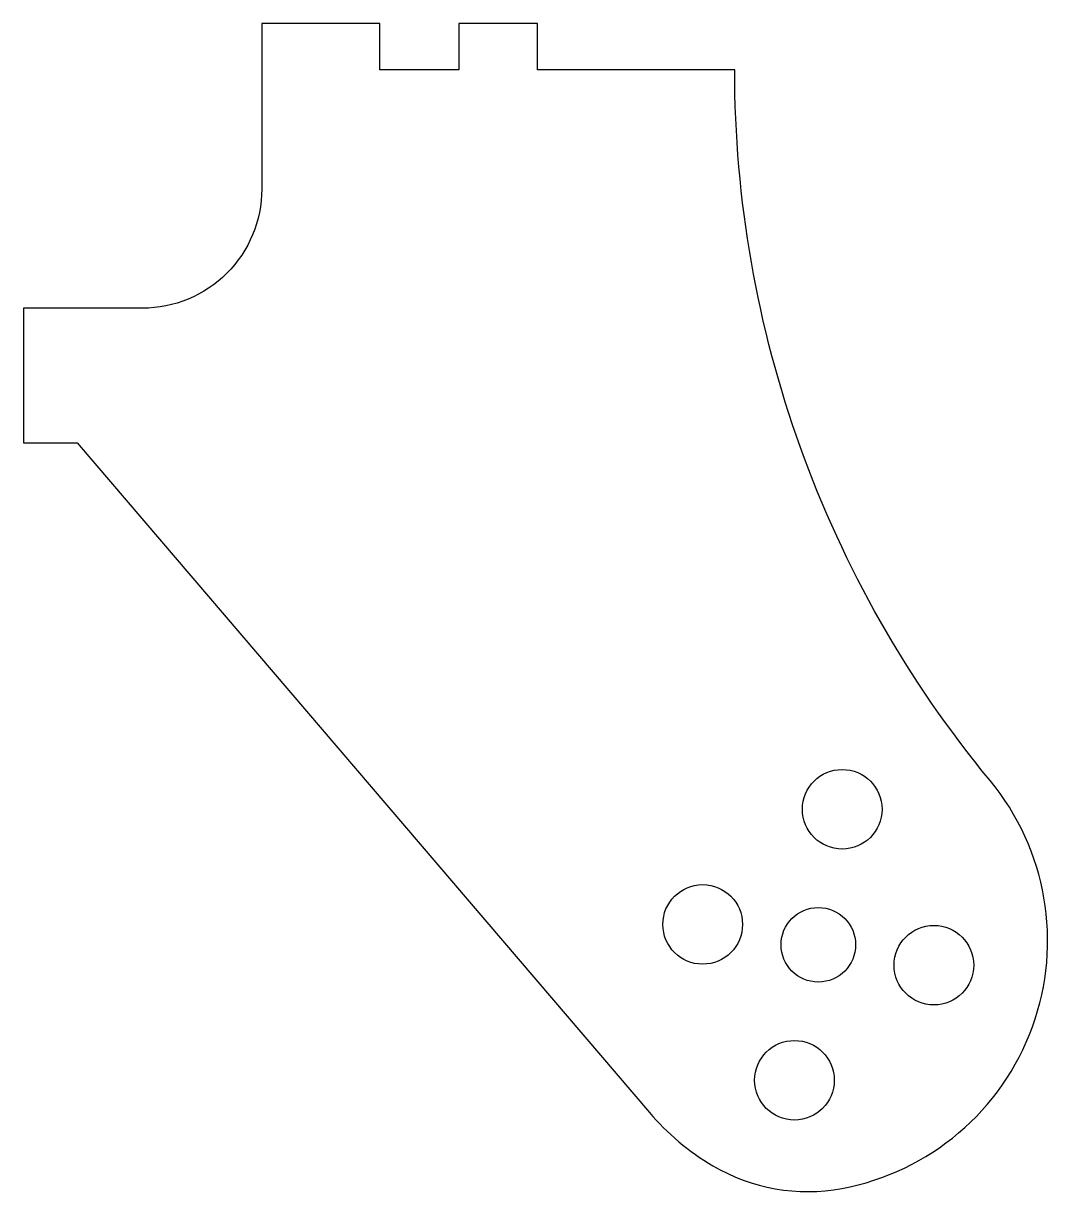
# Model space of a CAD drawing. Header units: inches. Extents: x -2.41 to 0.34, y -3.01 to 0.13.
import ezdxf

# ---------------------------------------------------------------- set-up
doc = ezdxf.new("R2010")
doc.units = ezdxf.units.IN
doc.header["$MEASUREMENT"] = 0

msp = doc.modelspace()

# ---------------------------------------------------------------- linework, layer by layer
msp.add_lwpolyline([(-0.5585, -2.94, 0.181527), (-0.2124, -3.001, 0.571235), (0.185, -1.9062, -0.17418), (-0.4998, 0), (-1.0285, 0), (-1.0285, 0.125), (-1.2399, 0.125), (-1.2399, 0), (-1.4514, 0), (-1.4514, 0.125), (-1.7686, 0.125), (-1.7686, -0.3196, -0.414214), (-2.0882, -0.6393), (-2.4079, -0.6393), (-2.4079, -1), (-2.2634, -1), (-0.7287, -2.797, 0.082753)], format="xyb", close=True)
for centre, radius in [((-0.2114, -1.9837), 0.1068), ((-0.5857, -2.2925), 0.1068), ((-0.2755, -2.3472), 0.1), ((0.0346, -2.4019), 0.1068), ((-0.3396, -2.7107), 0.1068)]:
    msp.add_circle(centre, radius)

doc.saveas('drawing.dxf')
